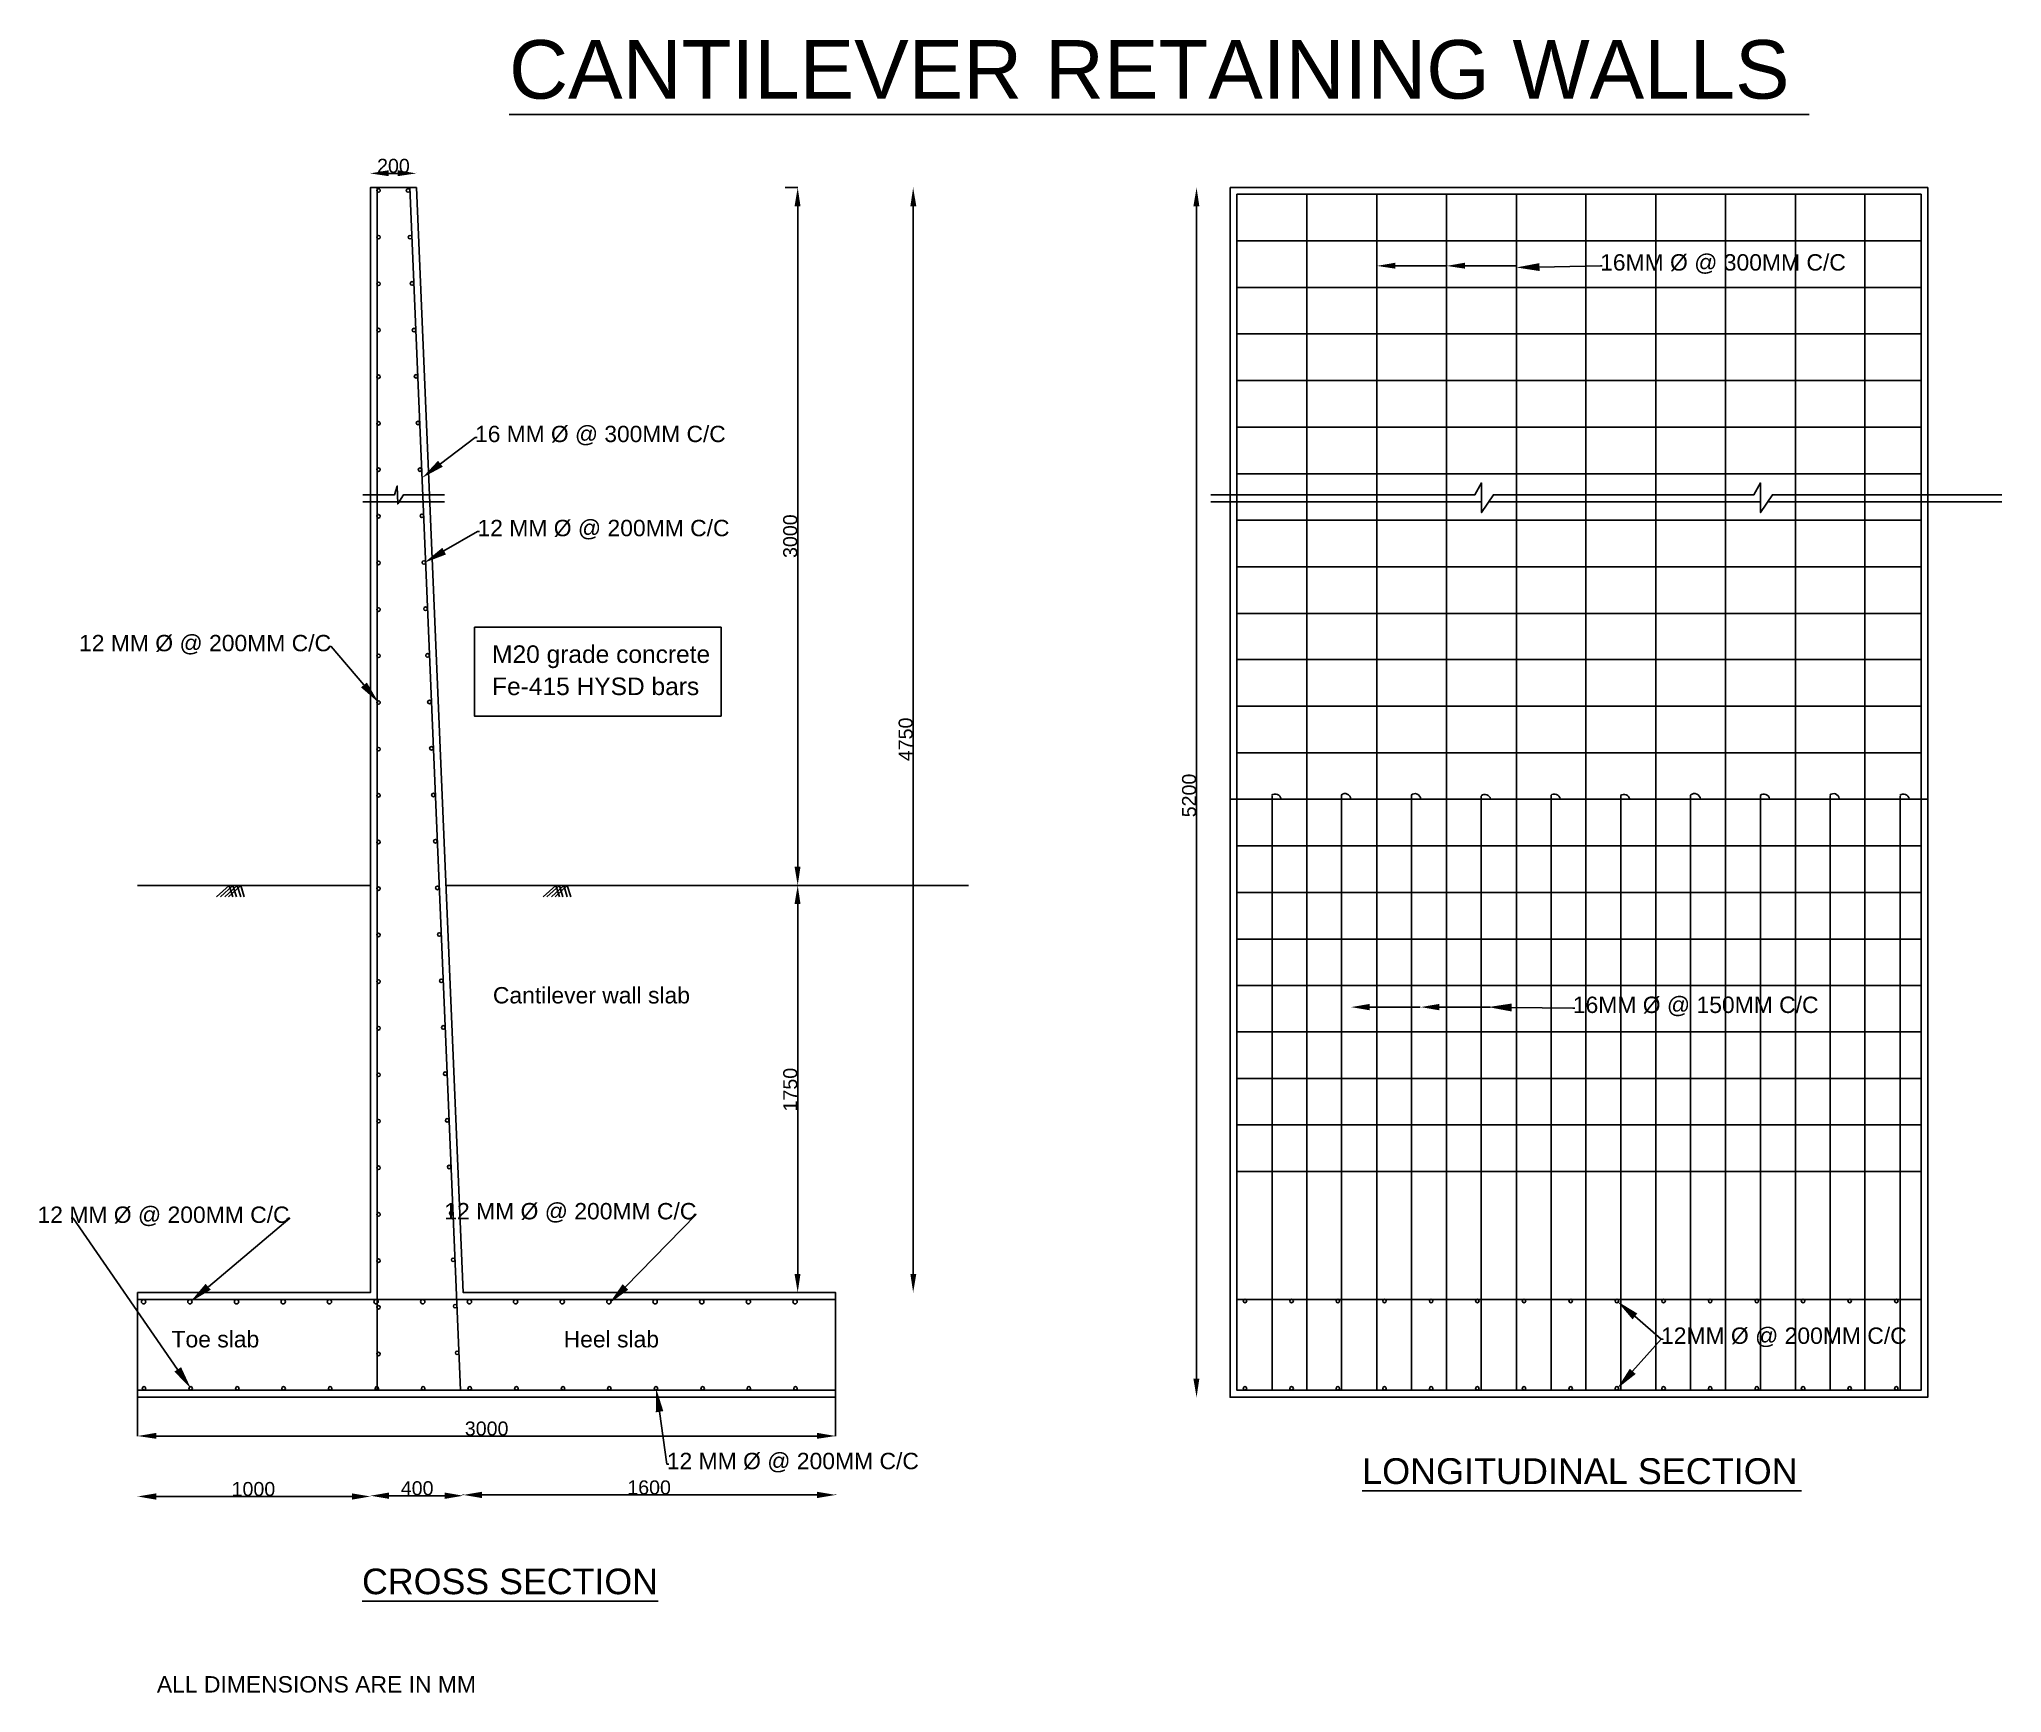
# Model space of a CAD drawing. Header units: millimetres. Extents: x 1665 to 10101, y 539 to 7646.
import ezdxf

# ---------------------------------------------------------------- set-up
doc = ezdxf.new("R2010")
doc.units = ezdxf.units.MM
doc.layers.add('PDF_0', color=7, linetype='Continuous')
doc.layers.add('PDF_Text', color=7, linetype='Continuous')
doc.styles.add('PDF Arial-BoldMT', font='arial.ttf')
doc.styles.add('PDF ArialMT', font='arial.ttf')

msp = doc.modelspace()

# ---------------------------------------------------------------- linework, layer by layer
at = {"layer": 'PDF_0', "lineweight": 25}
for points in [[(3685.4, 7322.8), (9273.9, 7322.8)], [(3087.2, 7071.3), (3087.2, 7071.3)], [(3117.8, 7008.4), (3117.8, 1839.6)], [(3167.1, 7069.6), (3206.2, 7069.6)], [(3476.4, 1839.6), (3258.9, 7008.4)], [(3286, 7071.3), (3286, 7071.3)], [(4871.4, 7008.4), (4925.7, 7008.4)], [(5421.9, 7008.4), (5421.9, 7008.4)], [(6638.5, 7008.4), (6638.5, 7008.4)], [(4925.7, 4089.3), (4925.7, 6928.6)], [(5421.9, 2339.2), (5421.9, 6928.6)], [(6640.2, 6928.6), (6640.2, 1888.9)], [(6813.5, 4379.9), (6813.5, 6979.6), (9754.7, 6979.6), (9754.7, 1839.6), (6813.5, 1839.6), (6813.5, 4408.7)], [(7114.2, 4379.9), (7114.2, 6979.6)], [(7415, 4379.9), (7415, 6979.6)], [(7714, 4379.9), (7714, 6979.6)], [(8014.8, 4379.9), (8014.8, 6979.6)], [(8313.8, 4379.9), (8313.8, 6979.6)], [(8614.6, 4379.9), (8614.6, 6979.6)], [(8913.6, 4379.9), (8913.6, 6979.6)], [(9214.4, 4379.9), (9214.4, 6979.6)], [(9513.4, 4379.9), (9513.4, 6979.6)], [(9783.6, 6979.6), (9783.6, 1839.6)], [(6813.5, 6779.1), (9754.7, 6779.1)], [(7494.8, 6672), (7703.8, 6672), (7710.6, 6672)], [(7793.9, 6672), (8004.6, 6672), (8011.4, 6672)], [(8113.3, 6666.9), (8376.7, 6672), (8383.5, 6672)], [(6813.5, 6578.6), (9754.7, 6578.6)], [(6813.5, 6379.8), (9754.7, 6379.8)], [(6813.5, 6179.3), (9754.7, 6179.3)], [(3389.7, 5820.7), (3539.2, 5934.6), (3547.7, 5934.6)], [(6813.5, 5978.8), (9754.7, 5978.8)], [(6701.3, 5688.2), (7714, 5688.2), (7836.4, 5688.2), (7865.3, 5739.2), (7865.3, 5611.7), (7916.2, 5688.2), (8014.8, 5688.2), (8913.6, 5688.2), (9036, 5688.2), (9064.9, 5739.2), (9064.9, 5611.7), (9115.8, 5688.2), (9214.4, 5688.2), (10101.3, 5688.2)], [(6813.5, 5778.3), (9754.7, 5778.3)], [(3406.7, 5688.2), (3313.2, 5688.2), (3231.7, 5688.2), (3206.2, 5649.1), (3204.5, 5725.6), (3192.6, 5688.2), (3117.8, 5688.2), (3056.7, 5688.2)], [(3206.2, 5657.6), (3056.7, 5657.6)], [(3406.7, 5657.6), (3213, 5657.6)], [(6701.3, 5657.6), (7865.3, 5657.6)], [(7895.8, 5657.6), (9064.9, 5657.6)], [(9097.1, 5657.6), (10101.3, 5657.6)], [(6813.5, 5579.5), (9754.7, 5579.5)], [(3405, 5446.9), (3549.4, 5530.2), (3557.9, 5530.2)], [(6813.5, 5379), (9754.7, 5379)], [(6813.5, 5178.5), (9754.7, 5178.5)], [(3060.1, 4870.9), (2920.7, 5035.7), (2912.2, 5035.7)], [(6813.5, 4979.7), (9754.7, 4979.7)], [(6813.5, 4779.2), (9754.7, 4779.2)], [(6813.5, 4578.7), (9754.7, 4578.7)], [(6964.7, 1839.6), (6964.7, 4393.4)], [(7114.2, 1839.6), (7114.2, 4408.7)], [(7263.8, 1839.6), (7263.8, 4396.8)], [(7415, 1839.6), (7415, 4408.7)], [(7564.5, 1839.6), (7564.5, 4396.8)], [(7714, 1839.6), (7714, 4408.7)], [(7863.6, 1839.6), (7863.6, 4393.4)], [(8014.8, 1839.6), (8014.8, 4408.7)], [(8164.3, 1839.6), (8164.3, 4395.1)], [(8313.8, 1839.6), (8313.8, 4408.7)], [(8463.4, 1839.6), (8463.4, 4395.1)], [(8614.6, 1839.6), (8614.6, 4408.7)], [(8764.1, 1839.6), (8764.1, 4396.8)], [(8913.6, 1839.6), (8913.6, 4408.7)], [(9064.9, 1839.6), (9064.9, 4395.1)], [(9214.4, 1839.6), (9214.4, 4408.7)], [(9363.9, 1839.6), (9363.9, 4395.1)], [(9513.4, 1839.6), (9513.4, 4408.7)], [(9664.7, 1839.6), (9664.7, 4393.4)], [(6784.6, 4379.9), (9783.6, 4379.9)], [(6813.5, 4179.4), (9754.7, 4179.4)], [(3088.9, 4009.4), (2088.1, 4009.4)], [(2497.6, 3960.2), (2482.4, 4009.4), (2428, 3960.2)], [(2512.9, 3960.2), (2497.6, 4009.4), (2445, 3960.2)], [(2531.6, 3960.2), (2516.3, 4009.4), (2463.7, 3960.2)], [(2546.9, 3960.2), (2531.6, 4009.4), (2479, 3960.2)], [(5659.8, 4009.4), (3415.2, 4009.4)], [(3901.1, 3960.2), (3885.9, 4009.4), (3831.5, 3960.2)], [(3916.4, 3960.2), (3901.1, 4009.4), (3846.8, 3960.2)], [(3935.1, 3960.2), (3919.8, 4009.4), (3867.2, 3960.2)], [(3950.4, 3960.2), (3935.1, 4009.4), (3882.5, 3960.2)], [(4834, 4009.4), (4925.7, 4009.4), (4871.4, 4009.4)], [(6813.5, 3978.9), (9754.7, 3978.9)], [(4925.7, 2339.2), (4925.7, 3929.6)], [(6813.5, 3778.4), (9754.7, 3778.4)], [(6813.5, 3579.6), (9754.7, 3579.6)], [(7384.4, 3486.1), (7593.4, 3486.1), (7601.9, 3486.1)], [(7683.5, 3486.1), (7894.1, 3486.1), (7902.6, 3486.1)], [(7994.4, 3484.4), (8257.8, 3481), (8266.3, 3481)], [(6813.5, 3379.1), (9754.7, 3379.1)], [(6813.5, 3178.6), (9754.7, 3178.6)], [(6813.5, 2979.8), (9754.7, 2979.8)], [(6813.5, 2779.3), (9754.7, 2779.3)], [(2259.8, 1928), (1811.2, 2578.8), (1802.7, 2578.8)], [(2392.3, 2283.1), (2742.3, 2578.8), (2733.8, 2578.8)], [(4184.9, 2283.1), (4489, 2594), (4480.6, 2594)], [(5088.8, 2228.7), (2088.1, 2228.7)], [(4834, 2259.3), (4925.7, 2259.3)], [(5423.6, 2259.3), (5423.6, 2259.3)], [(6813.5, 2228.7), (9754.7, 2228.7)], [(8524.5, 2157.4), (8636.7, 2058.8), (8645.2, 2058.8), (8636.7, 2058.8), (8514.3, 1921.2)], [(2088.1, 1839.6), (5088.8, 1839.6)], [(2088.1, 1809), (2088.1, 1642.5)], [(5088.8, 1809), (5088.8, 1642.5)], [(6638.5, 1809), (6638.5, 1809)], [(4331, 1747.9), (4363.3, 1521.9), (4371.8, 1521.9)], [(2168, 1642.5), (5009, 1642.5)], [(2088.1, 1384.2), (2088.1, 1384.2)], [(2168, 1382.6), (3009.1, 1382.6)], [(3088.9, 1385.9), (3088.9, 1385.9)], [(3088.9, 1384.2), (3088.9, 1384.2)], [(3168.8, 1385.9), (3408.4, 1385.9)], [(3488.2, 1389.3), (3488.2, 1391)], [(3488.2, 1385.9), (3488.2, 1385.9)], [(3568.1, 1389.3), (5009, 1389.3)], [(5088.8, 1389.3), (5088.8, 1391)], [(7352.1, 1406.3), (9239.9, 1406.3)], [(3053.3, 932.3), (4325.9, 932.3)]]:
    msp.add_lwpolyline(points, dxfattribs=at)
for points in [[(3287.7, 7008.4), (3488.2, 2259.3), (5088.8, 2259.3), (5088.8, 1809), (2088.1, 1809), (2088.1, 2259.3), (3088.9, 2259.3), (3088.9, 7008.4)], [(6784.6, 7008.4), (9783.6, 7008.4), (9783.6, 1809), (6784.6, 1809)], [(3535.8, 5119), (4596.1, 5119), (4596.1, 4736.7), (3535.8, 4736.7)]]:
    msp.add_lwpolyline(points, close=True, dxfattribs=at)
for centre, radius in [((3123.5, 6996), 7.65), ((3250.9, 6996), 7.65), ((3123.5, 6795.5), 7.65), ((3259.4, 6795.5), 7.65), ((3123.5, 6595), 7.65), ((3267.9, 6596.7), 7.65), ((3123.5, 6396.1), 7.65), ((3276.4, 6396.1), 7.65), ((3123.5, 6195.6), 7.65), ((3284.9, 6197.3), 7.65), ((3123.5, 5995.1), 7.65), ((3293.4, 5996.8), 7.65), ((3123.5, 5796.3), 7.65), ((3301.9, 5796.3), 7.65), ((3123.5, 5595.8), 7.65), ((3310.4, 5597.5), 7.65), ((3123.5, 5395.3), 7.65), ((3318.9, 5397), 7.65), ((3123.5, 5194.8), 7.65), ((3325.7, 5198.2), 7.65), ((3123.5, 4996), 7.65), ((3334.2, 4997.7), 7.65), ((3123.5, 4795.5), 7.65), ((3342.6, 4797.2), 7.65), ((3123.5, 4595), 7.65), ((3351.1, 4598.4), 7.65), ((3123.5, 4396.2), 7.65), ((3359.6, 4397.9), 7.65), ((3123.5, 4195.7), 7.65), ((3368.1, 4199.1), 7.65), ((3123.5, 3995.2), 7.65), ((3376.6, 3998.5), 7.65), ((3123.5, 3796.3), 7.65), ((3385.1, 3798), 7.65), ((3123.5, 3595.8), 7.65), ((3393.6, 3599.2), 7.65), ((3123.5, 3395.3), 7.65), ((3402.1, 3398.7), 7.65), ((3410.6, 3199.9), 7.65), ((3123.5, 3194.8), 7.65), ((3123.5, 2996), 7.65), ((3419.1, 2999.4), 7.65), ((3123.5, 2795.5), 7.65), ((3427.6, 2798.9), 7.65), ((3123.5, 2595), 7.65), ((3436.1, 2600.1), 7.65), ((3123.5, 2396.2), 7.65), ((3444.6, 2399.6), 7.65), ((2114.1, 2219.5), 9.35), ((2312.9, 2219.5), 9.35), ((2513.4, 2219.5), 9.35), ((2713.9, 2219.5), 9.35), ((2912.7, 2219.5), 9.35), ((3113.3, 2219.5), 9.35), ((3123.5, 2195.7), 7.65), ((3313.8, 2219.5), 9.35), ((3453.1, 2200.8), 7.65), ((3514.3, 2219.5), 9.35), ((3713.1, 2219.5), 9.35), ((3913.6, 2219.5), 9.35), ((4114.1, 2219.5), 9.35), ((4312.9, 2219.5), 9.35), ((4513.4, 2219.5), 9.35), ((4713.9, 2219.5), 9.35), ((4914.4, 2219.5), 9.35), ((6848.1, 2222.9), 7.65), ((7048.6, 2222.9), 7.65), ((7247.5, 2222.9), 7.65), ((7448, 2222.9), 7.65), ((7648.5, 2222.9), 7.65), ((7847.3, 2222.9), 7.65), ((8047.8, 2222.9), 7.65), ((8248.3, 2222.9), 7.65), ((8447.1, 2222.9), 7.65), ((8647.6, 2222.9), 7.65), ((8848.1, 2222.9), 7.65), ((9048.6, 2222.9), 7.65), ((9247.4, 2222.9), 7.65), ((9447.9, 2222.9), 7.65), ((9648.5, 2222.9), 7.65), ((3123.5, 1995.2), 7.65), ((3461.6, 2000.3), 7.65), ((2115.8, 1847.3), 7.65), ((2316.3, 1847.3), 7.65), ((2516.8, 1847.3), 7.65), ((2715.6, 1847.3), 7.65), ((2916.1, 1847.3), 7.65), ((3116.7, 1847.3), 7.65), ((3315.5, 1847.3), 7.65), ((3516, 1847.3), 7.65), ((3716.5, 1847.3), 7.65), ((3917, 1847.3), 7.65), ((4115.8, 1847.3), 7.65), ((4316.3, 1847.3), 7.65), ((4516.8, 1847.3), 7.65), ((4715.6, 1847.3), 7.65), ((4916.1, 1847.3), 7.65), ((6848.1, 1847.3), 7.65), ((7048.6, 1847.3), 7.65), ((7247.5, 1847.3), 7.65), ((7448, 1847.3), 7.65), ((7648.5, 1847.3), 7.65), ((7847.3, 1847.3), 7.65), ((8047.8, 1847.3), 7.65), ((8248.3, 1847.3), 7.65), ((8447.1, 1847.3), 7.65), ((8647.6, 1847.3), 7.65), ((8848.1, 1847.3), 7.65), ((9048.6, 1847.3), 7.65), ((9247.4, 1847.3), 7.65), ((9447.9, 1847.3), 7.65), ((9648.5, 1847.3), 7.65)]:
    msp.add_circle(centre, radius, dxfattribs=at)
for centre, radius, start, end in [((6979, 4377.5), 24.6, 7.99809, 130.95154), ((7278, 4379.2), 24.6, 0.60421, 131.22624), ((7578.8, 4379.2), 24.6, 2.37309, 131.20421), ((7879.6, 4375.8), 24.6, 11.38739, 130.66592), ((8178.6, 4377.5), 24.6, 7.99809, 130.95154), ((8477.7, 4375.8), 24.6, 8.76165, 128.33688), ((8780.2, 4377.5), 26.3, 7.08065, 127.85891), ((9079.2, 4377.5), 24.6, 7.99809, 130.95154), ((9378.3, 4379.2), 24.6, 7.99809, 130.95154), ((9679, 4377.5), 24.6, 7.99809, 130.95154)]:
    msp.add_arc(centre, radius, start, end, dxfattribs=at)
at = {"layer": 'PDF_0', "transparency": 33554559}
for points in [[(3167.1, 7083.2), (3167.1, 7057.7), (3087.2, 7069.6)], [(3206.2, 7083.2), (3206.2, 7057.7), (3286, 7069.6)], [(4912.1, 6928.6), (4937.6, 6928.6), (4925.7, 7008.4)], [(5410, 6928.6), (5435.5, 6928.6), (5421.9, 7008.4)], [(6626.6, 6928.6), (6652.1, 6928.6), (6640.2, 7008.4)], [(7494.8, 6660.1), (7415, 6672), (7494.8, 6685.6)], [(7793.9, 6660.1), (7714, 6672), (7793.9, 6685.6)], [(8115, 6649.9), (8014.8, 6665.2), (8113.3, 6683.9)], [(3399.9, 5808.8), (3311.5, 5761.3), (3379.5, 5834.3)], [(3413.5, 5431.6), (3320, 5395.9), (3398.2, 5460.5)], [(3073.7, 4881.1), (3124.6, 4794.4), (3048.2, 4860.7)], [(4912.1, 4089.3), (4937.6, 4089.3), (4925.7, 4009.4)], [(4912.1, 3929.6), (4937.6, 3929.6), (4925.7, 4009.4)], [(7384.4, 3472.5), (7304.5, 3486.1), (7384.4, 3499.7)], [(7683.5, 3472.5), (7603.6, 3486.1), (7683.5, 3499.7)], [(7994.4, 3467.4), (7894.1, 3486.1), (7994.4, 3501.4)], [(2402.5, 2271.2), (2314.1, 2218.5), (2380.4, 2296.7)], [(4196.8, 2271.2), (4115.2, 2211.7), (4173, 2295)], [(4912.1, 2339.2), (4937.6, 2339.2), (4925.7, 2259.3)], [(5410, 2339.2), (5435.5, 2339.2), (5421.9, 2259.3)], [(8514.3, 2143.8), (8448.1, 2221.9), (8534.7, 2169.3)], [(2275.1, 1938.2), (2317.5, 1846.4), (2246.2, 1919.5)], [(6626.6, 1888.9), (6652.1, 1888.9), (6640.2, 1809)], [(8527.9, 1909.3), (8448.1, 1846.4), (8502.4, 1931.4)], [(4315.7, 1744.5), (4317.4, 1846.4), (4348, 1749.6)], [(2168, 1656.1), (2168, 1630.6), (2088.1, 1642.5)], [(5009, 1656.1), (5009, 1630.6), (5088.8, 1642.5)], [(2168, 1396.1), (2168, 1369), (2088.1, 1382.6)], [(3009.1, 1396.1), (3009.1, 1369), (3088.9, 1382.6)], [(3168.8, 1399.5), (3168.8, 1372.4), (3088.9, 1385.9)], [(3408.4, 1399.5), (3408.4, 1372.4), (3488.2, 1385.9)], [(3568.1, 1402.9), (3568.1, 1375.8), (3488.2, 1389.3)], [(5009, 1402.9), (5009, 1375.8), (5088.8, 1389.3)]]:
    msp.add_solid(points, dxfattribs=at)

# ---------------------------------------------------------------- texts
at = {"layer": 'PDF_Text', "attachment_point": 4}
for s, insert, char_height, style in [('CANTILEVER RETAINING WALLS', (3685, 7514.9), 251.469, 'PDF Arial-BoldMT'), ('200', (3117.5, 7101.6), 60.35, 'PDF ArialMT'), ('16MM Ø @ 300MM C/C', (8374.9, 6680), 70.411, 'PDF ArialMT'), ('16 MM Ø @ 300MM C/C', (3538.9, 5942.6), 70.003, 'PDF ArialMT'), ('12 MM Ø @ 200MM C/C', (3549.1, 5538.2), 70.411, 'PDF ArialMT'), ('12 MM Ø @ 200MM C/C', (1836.3, 5043.7), 70.411, 'PDF ArialMT'), ('M20 grade concrete', (3612, 4991.8), 75.441, 'PDF ArialMT'), ('Fe-415 HYSD bars', (3612, 4864.4), 75.441, 'PDF ArialMT'), ('Cantilever wall slab', (3615.4, 3536.5), 70.411, 'PDF ArialMT'), ('16MM Ø @ 150MM C/C', (8257.6, 3488.9), 70.411, 'PDF ArialMT'), ('12 MM Ø @ 200MM C/C', (1657.9, 2586.6), 70.411, 'PDF ArialMT'), ('12 MM Ø @ 200MM C/C', (3406.4, 2601.9), 70.411, 'PDF ArialMT'), ('12MM Ø @ 200MM C/C', (8636.6, 2066.7), 70.411, 'PDF ArialMT'), ('Toe slab', (2233.9, 2058.2), 70.41, 'PDF ArialMT'), ('Heel slab', (3919.5, 2058.2), 70.41, 'PDF ArialMT'), ('3000', (3494.7, 1674.2), 60.35, 'PDF ArialMT'), ('12 MM Ø @ 200MM C/C', (4363, 1528), 70.411, 'PDF ArialMT'), ('LONGITUDINAL SECTION', (7352, 1490.9), 110.647, 'PDF Arial-BoldMT'), ('1000', (2492.2, 1414.3), 60.35, 'PDF ArialMT'), ('400', (3219.5, 1417.7), 60.35, 'PDF ArialMT'), ('1600', (4193.1, 1421.1), 60.35, 'PDF ArialMT'), ('CROSS SECTION', (3052.9, 1016.8), 110.004, 'PDF Arial-BoldMT'), ('ALL DIMENSIONS ARE IN MM', (2171, 574.7), 70.411, 'PDF ArialMT')]:
    msp.add_mtext(s, dxfattribs=dict(at, insert=insert, char_height=char_height, style=style))
at = {"layer": 'PDF_Text', "char_height": 60.35, "attachment_point": 4, "rotation": 90, "style": 'PDF ArialMT'}
for s, insert in [('3000', (4893.8, 5416.5)), ('4750', (5390, 4543.1)), ('5200', (6608.3, 4301.9)), ('1750', (4893.8, 3037.6))]:
    msp.add_mtext(s, dxfattribs=dict(at, insert=insert))

doc.saveas('drawing.dxf')
